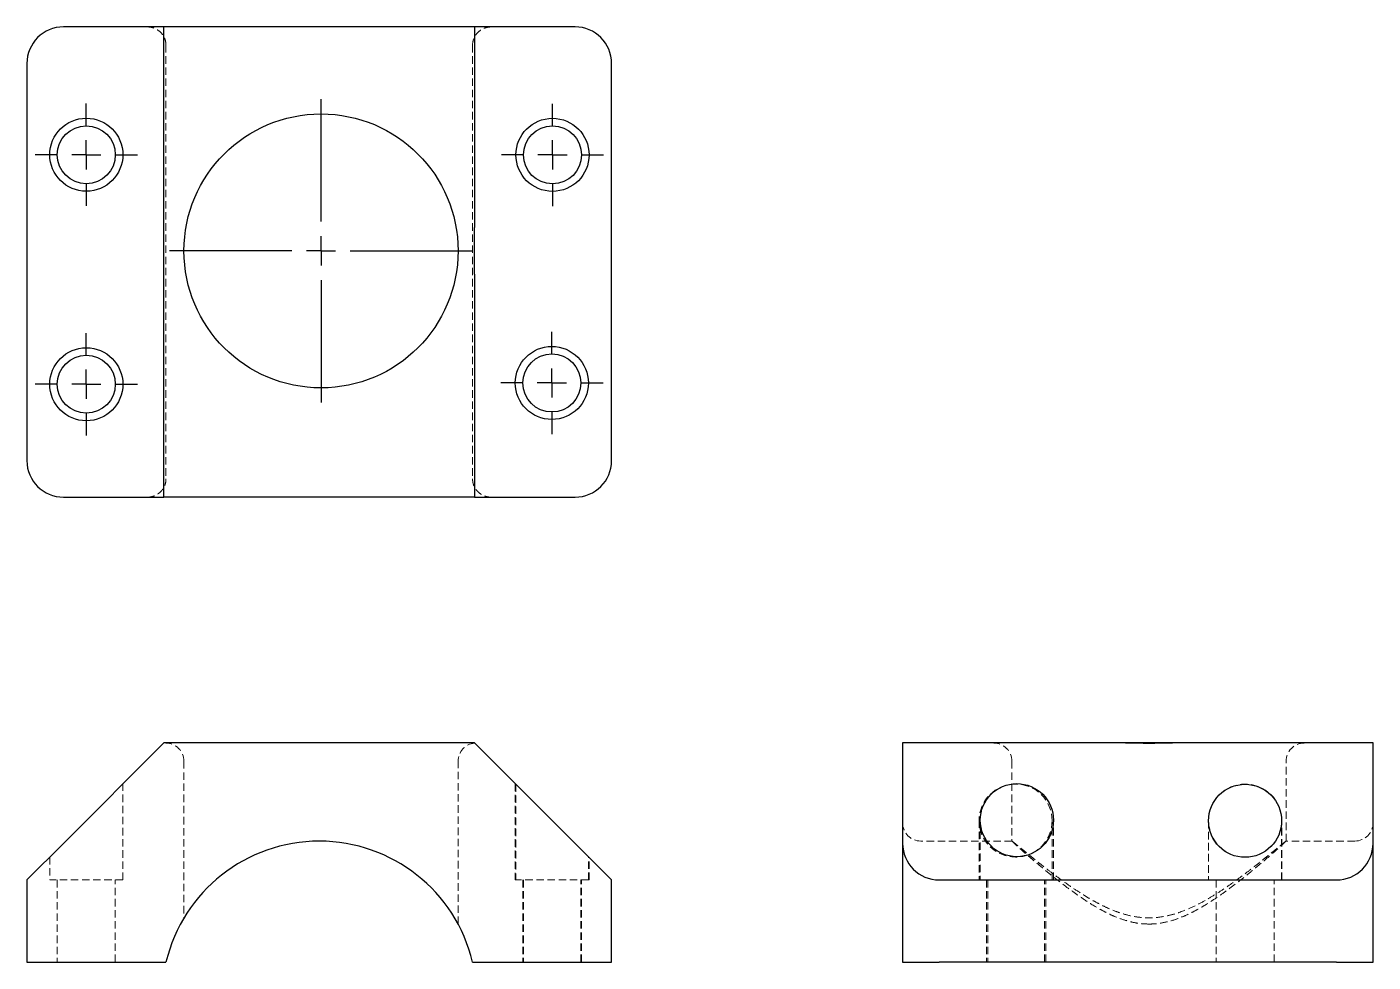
# Model space of a CAD drawing. Header units: millimetres. Extents: x 33 to 263, y 38 to 198.
import ezdxf

# ---------------------------------------------------------------- set-up
doc = ezdxf.new("R2010")
doc.units = ezdxf.units.MM
doc.linetypes.add('HIDDEN', pattern=[1.905, 1.27, -0.635])
doc.layers.add('10', color=7, linetype='Continuous')

# ---------------------------------------------------------------- blocks, each defined once
blk = doc.blocks.new('SW_CENTERMARKSYMBOL_0')
at = {"layer": '10', "color": 0}
for p, q in [((0, 5), (0, 8.75)), ((0, 0), (0, 2.5)), ((-5, 0), (-8.75, 0)), ((0, 0), (-2.5, 0)), ((0, 0), (0, -2.5)), ((0, 0), (2.5, 0)), ((5, 0), (8.75, 0)), ((0, -5), (0, -8.75))]:
    blk.add_line(p, q, dxfattribs=at)
blk = doc.blocks.new('SW_CENTERMARKSYMBOL_1')
at = {"layer": '10', "color": 0}
for p, q in [((0, 5), (0, 8.75)), ((0, 0), (0, 2.5)), ((-5, 0), (-8.75, 0)), ((0, 0), (-2.5, 0)), ((0, 0), (0, -2.5)), ((0, 0), (2.5, 0)), ((5, 0), (8.75, 0)), ((0, -5), (0, -8.75))]:
    blk.add_line(p, q, dxfattribs=at)
blk = doc.blocks.new('SW_CENTERMARKSYMBOL_2')
at = {"layer": '10', "color": 0}
for p, q in [((0, 5), (0, 8.75)), ((0, 0), (0, 2.5)), ((-5, 0), (-8.75, 0)), ((0, 0), (-2.5, 0)), ((0, 0), (0, -2.5)), ((0, 0), (2.5, 0)), ((5, 0), (8.75, 0)), ((0, -5), (0, -8.75))]:
    blk.add_line(p, q, dxfattribs=at)
blk = doc.blocks.new('SW_CENTERMARKSYMBOL_3')
at = {"layer": '10', "color": 0}
for p, q in [((0, 5), (0, 8.75)), ((0, 0), (0, 2.5)), ((-5, 0), (-8.75, 0)), ((0, 0), (-2.5, 0)), ((0, 0), (0, -2.5)), ((0, 0), (2.5, 0)), ((5, 0), (8.75, 0)), ((0, -5), (0, -8.75))]:
    blk.add_line(p, q, dxfattribs=at)
blk = doc.blocks.new('SW_CENTERMARKSYMBOL_4')
at = {"layer": '10', "color": 0}
for p, q in [((0, 5), (0, 25.94)), ((0, 0), (0, 2.5)), ((-5, 0), (-25.94, 0)), ((0, 0), (-2.5, 0)), ((0, 0), (0, -2.5)), ((0, 0), (2.5, 0)), ((5, 0), (25.94, 0)), ((0, -5), (0, -25.94))]:
    blk.add_line(p, q, dxfattribs=at)

msp = doc.modelspace()

# ---------------------------------------------------------------- linework, layer by layer
at = {"color": 7, "linetype": 'Continuous', "lineweight": 25}
for p, q in [((56.44, 198.23), (39.25, 198.23)), ((56.44, 117.77), (56.44, 198.23)), ((109.56, 198.23), (56.44, 198.23)), ((109.56, 198.23), (109.56, 163.9)), ((126.75, 198.23), (109.56, 198.23)), ((33, 191.98), (33, 124.02)), ((133, 124.02), (133, 191.98)), ((109.56, 155.91), (109.56, 117.77)), ((39.25, 117.77), (56.44, 117.77)), ((109.56, 117.77), (56.44, 117.77)), ((109.56, 117.77), (126.75, 117.77)), ((39.25, 58.53), (56.44, 75.72)), ((109.56, 75.72), (56.44, 75.72)), ((109.56, 75.72), (126.75, 58.53)), ((182.77, 75.72), (182.77, 58.53)), ((220.91, 75.72), (182.77, 75.72)), ((228.9, 75.72), (220.91, 75.72)), ((263.23, 75.72), (228.9, 75.72)), ((263.23, 58.53), (263.23, 75.72)), ((33, 52.28), (39.25, 58.53)), ((126.75, 58.53), (133, 52.28)), ((182.77, 58.53), (182.77, 38.23)), ((263.23, 38.23), (263.23, 58.53)), ((33, 52.28), (33, 38.23)), ((133, 38.23), (133, 52.28)), ((189.02, 52.28), (256.98, 52.28)), ((33, 38.23), (39.25, 38.23)), ((39.25, 38.23), (53.58, 38.23)), ((112.42, 38.23), (126.75, 38.23)), ((126.75, 38.23), (133, 38.23)), ((182.77, 38.23), (189.02, 38.23)), ((256.98, 38.23), (189.02, 38.23)), ((256.98, 38.23), (263.23, 38.23))]:
    msp.add_line(p, q, dxfattribs=at)
at = {"color": 7, "linetype": 'HIDDEN', "lineweight": 18}
for p, q in [((56.78, 195.11), (56.78, 120.89)), ((109.22, 195.11), (109.22, 120.89)), ((59.86, 72.59), (59.86, 45.84)), ((106.74, 44.73), (106.74, 72.59)), ((201.47, 72.59), (201.47, 58.92)), ((248.35, 58.92), (248.35, 72.59)), ((49.41, 52.28), (49.41, 68.69)), ((116.53, 68.76), (116.53, 52.28)), ((116.64, 68.65), (116.64, 52.28)), ((195.84, 62.44), (195.84, 52.28)), ((196.06, 62.51), (196.06, 52.28)), ((208.34, 52.28), (208.34, 62.44)), ((208.56, 52.28), (208.56, 62.51)), ((235.09, 62.4), (235.09, 52.28)), ((235.11, 62.44), (235.11, 52.28)), ((247.59, 52.28), (247.59, 62.4)), ((247.61, 52.28), (247.61, 62.44)), ((201.48, 58.92), (185.89, 58.92)), ((260.11, 58.92), (248.34, 58.92)), ((36.91, 56.19), (36.91, 52.28)), ((129.03, 52.28), (129.03, 56.26)), ((129.14, 52.28), (129.14, 56.15)), ((49.41, 52.28), (36.91, 52.28)), ((38.2, 52.28), (38.2, 38.23)), ((48.12, 38.23), (48.12, 52.28)), ((129.03, 52.28), (116.53, 52.28)), ((117.82, 52.28), (117.82, 38.23)), ((117.92, 52.28), (117.92, 38.23)), ((127.74, 38.23), (127.74, 52.28)), ((127.85, 38.23), (127.85, 52.28)), ((129.14, 52.28), (129.03, 52.28)), ((197.13, 52.28), (197.13, 38.23)), ((197.35, 52.28), (197.35, 38.23)), ((207.05, 38.23), (207.05, 52.28)), ((207.27, 38.23), (207.27, 52.28)), ((236.38, 52.28), (236.38, 38.23)), ((236.4, 52.28), (236.4, 38.23)), ((246.3, 38.23), (246.3, 52.28)), ((246.32, 38.23), (246.32, 52.28))]:
    msp.add_line(p, q, dxfattribs=at)
at = {"color": 7, "linetype": 'Continuous', "lineweight": 25}
for centre, radius in [((43.16, 176.36), 6.25), ((83.3, 159.91), 23.44), ((122.89, 176.34), 6.25), ((43.16, 176.36), 4.96), ((122.89, 176.34), 4.96), ((43.16, 137.09), 6.25), ((122.78, 137.31), 6.25), ((43.16, 137.09), 4.96), ((122.78, 137.31), 4.96), ((202.31, 62.51), 6.25), ((241.34, 62.4), 6.25)]:
    msp.add_circle(centre, radius, dxfattribs=at)
at = {"color": 7, "linetype": 'HIDDEN', "lineweight": 18}
for centre in [(202.09, 62.44), (241.36, 62.44)]:
    msp.add_circle(centre, 6.25, dxfattribs=at)
at = {"color": 7, "linetype": 'Continuous', "lineweight": 25}
for centre, radius, start, end in [((39.25, 191.98), 6.25, 90, 180), ((126.75, 191.98), 6.25, 0, 90), ((39.25, 124.02), 6.25, 180, 270), ((126.75, 124.02), 6.25, 270, 0), ((83, 31.97), 26.95, 13.421, 166.579), ((189.02, 58.53), 6.25, 180, 270), ((256.98, 58.53), 6.25, 270, 0)]:
    msp.add_arc(centre, radius, start, end, dxfattribs=at)
at = {"color": 7, "linetype": 'HIDDEN', "lineweight": 18}
for centre, start, end in [((56.74, 72.59), 0, 90), ((109.86, 72.59), 95.4579, 180), ((198.35, 72.59), 0, 90), ((251.47, 72.59), 90, 180), ((185.89, 62.05), 180, 270), ((260.11, 62.05), 270, 0)]:
    msp.add_arc(centre, 3.12, start, end, dxfattribs=at)
for points, knots in [([(56.78, 195.11), (56.78, 195.32), (56.76, 195.52), (56.68, 195.92), (56.62, 196.12), (56.45, 196.51), (56.35, 196.69), (56.12, 197.03), (55.98, 197.19), (55.53, 197.61), (55.18, 197.84), (54.6, 198.07), (54.4, 198.13), (53.99, 198.21), (53.79, 198.23), (53.58, 198.23)], [0, 0, 0, 0, 0.125, 0.125, 0.25, 0.25, 0.375, 0.375, 0.5, 0.5, 0.75, 0.75, 0.875, 0.875, 1, 1, 1, 1]), ([(112.42, 198.23), (112.21, 198.23), (112.01, 198.21), (111.6, 198.13), (111.4, 198.08), (111.02, 197.92), (110.83, 197.83), (110.49, 197.6), (110.32, 197.47), (110.02, 197.19), (109.89, 197.03), (109.65, 196.69), (109.55, 196.51), (109.3, 195.94), (109.22, 195.52), (109.22, 195.11)], [0, 0, 0, 0, 0.125, 0.125, 0.25, 0.25, 0.375, 0.375, 0.5, 0.5, 0.625, 0.625, 0.75, 0.75, 1, 1, 1, 1]), ([(53.58, 117.77), (53.79, 117.77), (53.99, 117.79), (54.4, 117.87), (54.6, 117.92), (54.98, 118.08), (55.17, 118.17), (55.51, 118.4), (55.68, 118.53), (55.98, 118.81), (56.11, 118.97), (56.35, 119.31), (56.45, 119.49), (56.7, 120.06), (56.78, 120.48), (56.78, 120.89)], [0, 0, 0, 0, 0.125, 0.125, 0.25, 0.25, 0.375, 0.375, 0.5, 0.5, 0.625, 0.625, 0.75, 0.75, 1, 1, 1, 1]), ([(109.22, 120.89), (109.22, 120.68), (109.24, 120.48), (109.32, 120.08), (109.38, 119.88), (109.55, 119.49), (109.65, 119.31), (109.88, 118.97), (110.02, 118.81), (110.47, 118.39), (110.82, 118.16), (111.4, 117.93), (111.6, 117.87), (112.01, 117.79), (112.21, 117.77), (112.42, 117.77)], [0, 0, 0, 0, 0.125, 0.125, 0.25, 0.25, 0.375, 0.375, 0.5, 0.5, 0.75, 0.75, 0.875, 0.875, 1, 1, 1, 1]), ([(201.48, 58.91), (201.48, 58.92), (201.45, 58.93), (201.52, 58.86), (201.69, 58.69), (201.96, 58.45), (202.3, 58.13), (202.73, 57.74), (203.3, 57.24), (204.01, 56.61), (204.91, 55.83), (205.92, 54.97), (207.13, 53.96), (208.55, 52.81), (210.21, 51.51), (212.01, 50.17), (214.08, 48.73), (216.04, 47.52), (217.84, 46.56), (219.43, 45.84), (220.96, 45.31), (222.38, 44.97), (223.58, 44.78), (224.43, 44.75), (224.91, 44.73)], [0, 0, 0, 0, 0.010552, 0.05118, 0.091808, 0.128609, 0.165412, 0.203122, 0.240836, 0.289782, 0.338736, 0.389087, 0.439444, 0.502637, 0.565839, 0.630849, 0.695855, 0.774643, 0.814697, 0.854737, 0.909002, 0.936817, 0.964625, 1, 1, 1, 1]), ([(248.29, 58.89), (248.24, 58.86), (248.15, 58.78), (247.86, 58.55), (247.47, 58.23), (246.98, 57.83), (246.4, 57.36), (245.74, 56.82), (244.9, 56.14), (243.87, 55.31), (242.61, 54.32), (241.24, 53.27), (239.74, 52.16), (238.16, 51.04), (236.46, 49.92), (234.65, 48.82), (232.68, 47.77), (230.9, 47), (229.37, 46.48), (227.92, 46.09), (226.12, 45.8), (224.01, 45.77), (221.92, 46.07), (220.03, 46.59), (218.34, 47.24), (216.83, 47.94), (215.37, 48.72), (213.76, 49.67), (212.05, 50.78), (210.25, 52.04), (208.55, 53.29), (207.11, 54.39), (205.93, 55.33), (204.94, 56.11), (204.06, 56.84), (203.32, 57.44), (202.74, 57.92), (202.28, 58.29), (201.91, 58.59), (201.65, 58.8), (201.56, 58.87), (201.52, 58.9)], [0, 0, 0, 0, 0.021249, 0.043217, 0.065187, 0.086411, 0.107638, 0.129384, 0.151132, 0.180331, 0.209535, 0.239567, 0.269602, 0.299468, 0.329334, 0.359934, 0.390523, 0.422715, 0.439116, 0.455514, 0.482832, 0.510926, 0.538255, 0.566267, 0.588931, 0.611605, 0.634851, 0.658102, 0.691386, 0.724672, 0.75893, 0.793182, 0.818289, 0.843393, 0.869143, 0.894889, 0.915677, 0.936463, 0.957827, 0.979189, 1, 1, 1, 1]), ([(224.91, 44.73), (225.27, 44.74), (226, 44.76), (227.47, 44.96), (229.07, 45.37), (230.74, 46), (232.16, 46.65), (233.52, 47.39), (235.1, 48.33), (236.84, 49.48), (238.72, 50.84), (240.49, 52.19), (242.01, 53.41), (243.29, 54.47), (244.36, 55.37), (245.34, 56.21), (246.15, 56.92), (246.8, 57.49), (247.32, 57.95), (247.74, 58.33), (248.08, 58.65), (248.29, 58.85), (248.37, 58.93), (248.34, 58.92), (248.34, 58.92)], [0, 0, 0, 0, 0.027197, 0.054398, 0.110662, 0.150392, 0.190141, 0.230893, 0.271652, 0.33614, 0.400636, 0.466987, 0.533329, 0.583141, 0.632948, 0.68403, 0.735103, 0.775331, 0.815554, 0.856878, 0.898198, 0.945082, 0.992495, 1, 1, 1, 1])]:
    msp.add_open_spline(points, degree=3, knots=knots, dxfattribs=at)
at = {"color": 7, "linetype": 'Continuous', "lineweight": 25}
for points, knots in [([(109.56, 155.91), (109.56, 156.58), (109.57, 157.25), (109.57, 158.58), (109.58, 159.91), (109.57, 161.24), (109.57, 162.57), (109.56, 163.24), (109.56, 163.9)], [0, 0, 0, 0, 0.25, 0.25, 0.5, 0.75, 0.75, 1, 1, 1, 1]), ([(220.91, 75.72), (221.58, 75.72), (222.25, 75.72), (223.58, 75.71), (224.91, 75.7), (226.24, 75.71), (227.57, 75.72), (228.24, 75.72), (228.9, 75.72)], [0, 0, 0, 0, 0.25, 0.25, 0.5, 0.75, 0.75, 1, 1, 1, 1]), ([(53.58, 38.23), (53.79, 38.23), (53.99, 38.23), (54.4, 38.23), (54.6, 38.23), (54.98, 38.23), (55.17, 38.23), (55.51, 38.23), (55.68, 38.23), (55.98, 38.23), (56.11, 38.23), (56.35, 38.23), (56.45, 38.23), (56.7, 38.23), (56.78, 38.23), (56.78, 38.23)], [0, 0, 0, 0, 0.125, 0.125, 0.25, 0.25, 0.375, 0.375, 0.5, 0.5, 0.625, 0.625, 0.75, 0.75, 1, 1, 1, 1]), ([(109.22, 38.23), (109.22, 38.23), (109.24, 38.23), (109.32, 38.23), (109.38, 38.23), (109.55, 38.23), (109.65, 38.23), (109.88, 38.23), (110.02, 38.23), (110.47, 38.23), (110.82, 38.23), (111.4, 38.23), (111.6, 38.23), (112.01, 38.23), (112.21, 38.23), (112.42, 38.23)], [0, 0, 0, 0, 0.125, 0.125, 0.25, 0.25, 0.375, 0.375, 0.5, 0.5, 0.75, 0.75, 0.875, 0.875, 1, 1, 1, 1])]:
    msp.add_open_spline(points, degree=3, knots=knots, dxfattribs=at)

# ---------------------------------------------------------------- block references
at = {"layer": '10'}
for name, p in [('SW_CENTERMARKSYMBOL_3', (43.16, 176.36)), ('SW_CENTERMARKSYMBOL_4', (83.3, 159.91)), ('SW_CENTERMARKSYMBOL_1', (122.89, 176.34)), ('SW_CENTERMARKSYMBOL_2', (43.16, 137.09)), ('SW_CENTERMARKSYMBOL_0', (122.78, 137.31))]:
    msp.add_blockref(name, p, dxfattribs=at)

doc.saveas('drawing.dxf')
